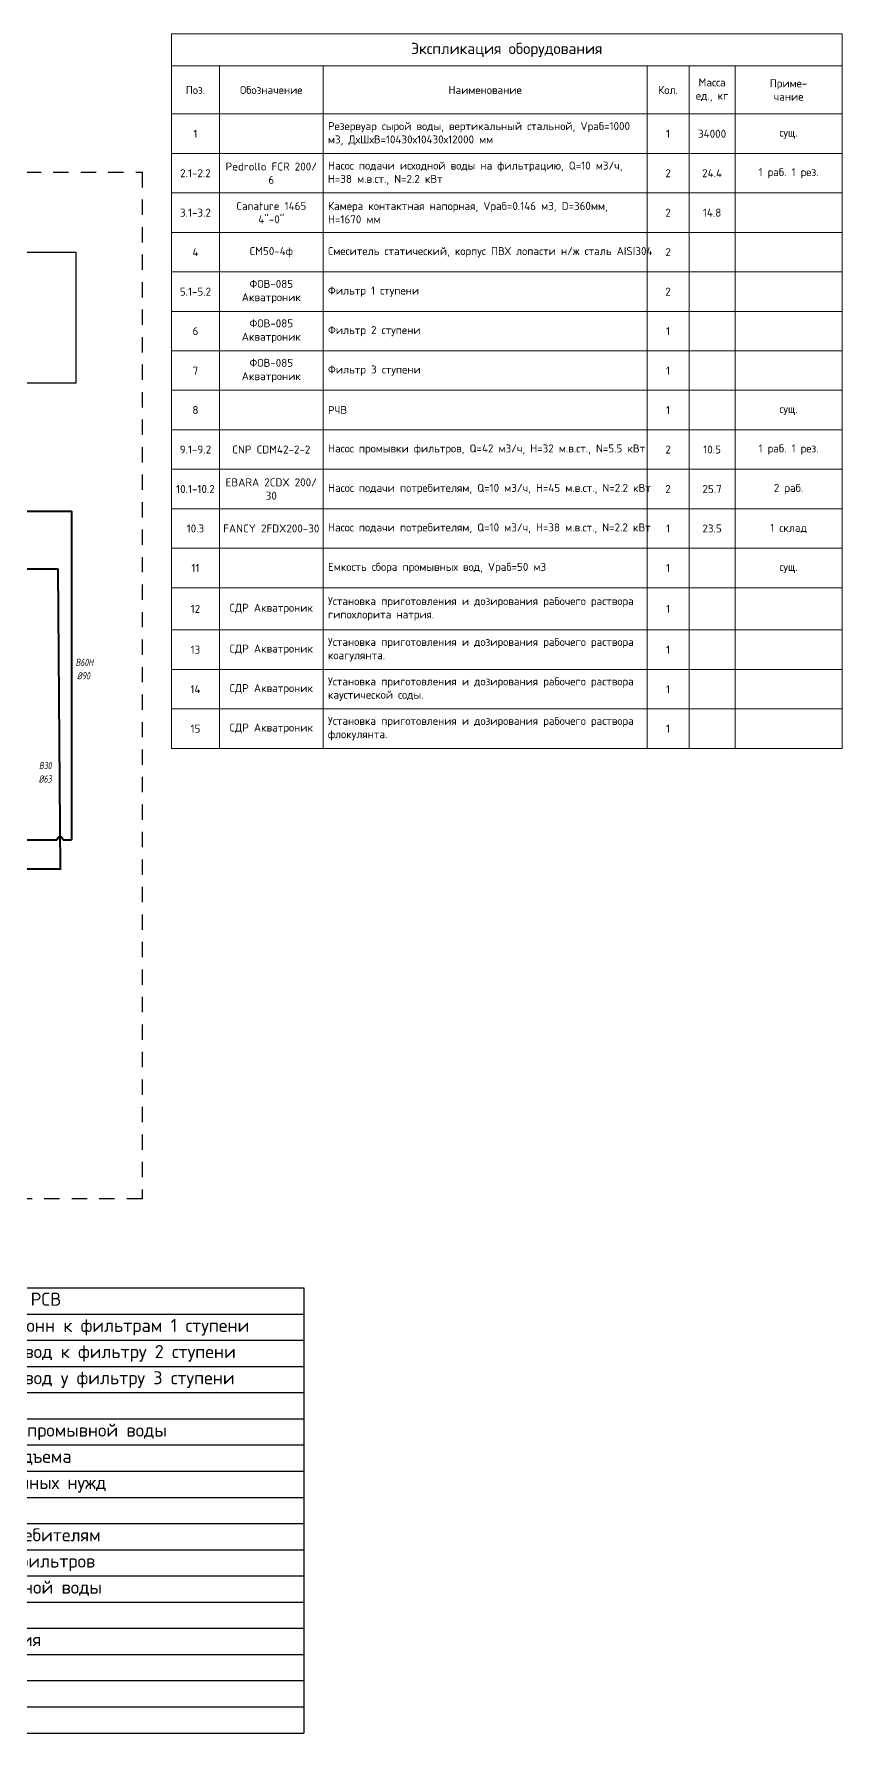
# Model space of a CAD drawing. Header units: millimetres. Extents: x 302652 to 383268, y -10429 to 47971.
# Drawn here: x 355499 to 383268, y -10429 to 47971 of the extents above; entities that cross this region are included whole.
import ezdxf

# ---------------------------------------------------------------- set-up
doc = ezdxf.new("R2010")
doc.units = ezdxf.units.MM
doc.linetypes.add('JIS_02_0.7', pattern=[1.35, 0.75, -0.6])
doc.layers.get('Defpoints').update_dxf_attribs({"color": 1, "lineweight": 50})
doc.layers.add('z.Таблицы', color=7, linetype='Continuous', lineweight=15)
doc.layers.add('В30', color=7, linetype='Continuous', lineweight=40, true_color=0x005050)
doc.layers.add('В60Н', color=7, linetype='Continuous', lineweight=40, true_color=0x00befa)
doc.layers.add('Надписи', color=200, linetype='Continuous')
doc.styles.add('Eskd знаки', font='eskd.shx', dxfattribs={"width": 0.8, "oblique": 10})
doc.styles.add('ISOCPEUR 2.5', font='isocpeur.ttf', dxfattribs={"height": 250})
doc.styles.add('ISOCPEUR 3.5', font='isocpeur.ttf', dxfattribs={"height": 350})

# ---------------------------------------------------------------- blocks, each defined once
blk = doc.blocks.new('*T36')
at = {"layer": 'Defpoints', "color": 8, "linetype": 'ByBlock', "lineweight": 0, "ltscale": 100, "transparency": 16777216}
for p, q in [((0, 0), (23045, 0)), ((0, 0), (0, -1100)), ((23045, 0), (23045, -1100))]:
    blk.add_line(p, q, dxfattribs=at)
at = {"layer": 'z.Таблицы', "color": 0, "ltscale": 100, "transparency": 16777216}
for p, q in [((0, -1100), (1650, -1100)), ((0, -1100), (0, -24556)), ((1650, -1100), (1650, -24556)), ((5213, -1100), (5213, -24556)), ((16347, -1100), (16347, -2750)), ((17789, -1100), (17789, -24556)), ((19371, -1100), (19371, -2750)), ((23045, -1100), (23045, -24556)), ((0, -2750), (23045, -2750)), ((0, -4107), (5213, -4107)), ((16347, -4107), (23045, -4107)), ((0, -5464), (5213, -5464)), ((16347, -5464), (23045, -5464)), ((0, -6821), (5213, -6821)), ((16347, -6821), (23045, -6821)), ((0, -8178), (5213, -8178)), ((16347, -8178), (23045, -8178)), ((0, -9534), (5213, -9534)), ((16347, -9534), (23045, -9534)), ((0, -10891), (5213, -10891)), ((16347, -10891), (23045, -10891)), ((0, -12248), (5213, -12248)), ((16347, -12248), (23045, -12248)), ((0, -13605), (5213, -13605)), ((16347, -13605), (23045, -13605)), ((0, -14962), (5213, -14962)), ((16347, -14962), (23045, -14962)), ((0, -16319), (5213, -16319)), ((16347, -16319), (23045, -16319)), ((0, -17676), (5213, -17676)), ((16347, -17676), (23045, -17676)), ((0, -19032), (5213, -19032)), ((16347, -19032), (23045, -19032)), ((0, -20486), (5213, -20486)), ((16347, -20486), (23045, -20486)), ((0, -21842), (5213, -21842)), ((16347, -21842), (23045, -21842)), ((0, -23199), (5213, -23199)), ((16347, -23199), (23045, -23199)), ((0, -24556), (5213, -24556)), ((16347, -24556), (23045, -24556))]:
    blk.add_line(p, q, dxfattribs=at)
at = {"layer": 'z.Таблицы', "ltscale": 100, "transparency": 16777216}
for p, q in [((1650, -1100), (23045, -1100)), ((16347, -2750), (16347, -24556)), ((19371, -2750), (19371, -24556)), ((5213, -4107), (16347, -4107)), ((5213, -5464), (16347, -5464)), ((5213, -6821), (16347, -6821)), ((5213, -8178), (16347, -8178)), ((5213, -9534), (16347, -9534)), ((5213, -10891), (16347, -10891)), ((5213, -12248), (16347, -12248)), ((5213, -13605), (16347, -13605)), ((5213, -14962), (16347, -14962)), ((5213, -16319), (16347, -16319)), ((5213, -17676), (16347, -17676)), ((5213, -19032), (16347, -19032)), ((5213, -20486), (16347, -20486)), ((5213, -21842), (16347, -21842)), ((5213, -23199), (16347, -23199)), ((5213, -24556), (16347, -24556))]:
    blk.add_line(p, q, dxfattribs=at)
for s, insert, char_height, width, attachment_point, style in [('Экспликация оборудования', (11523, -550), 385, 22715.44, 5, 'ISOCPEUR 3.5'), ('Масса\\Pед., кг', (18580, -1925), 275, 1251.53, 5, 'ISOCPEUR 2.5'), ('Приме-\\Pчание', (21208, -1925), 275, 3344.73, 5, 'ISOCPEUR 2.5'), ('Поз.', (825, -1925), 275, 1320, 5, 'ISOCPEUR 2.5'), ('Обозначение', (3431, -1925), 275, 3232.95, 5, 'ISOCPEUR 2.5'), ('Наименование', (10780, -1925), 275, 10804.25, 5, 'ISOCPEUR 2.5'), ('Кол.', (17068, -1925), 275, 1111.98, 5, 'ISOCPEUR 2.5'), ('1', (825, -3428), 275, 1320, 5, 'ISOCPEUR 2.5'), ('\\A1;Резервуар сырой воды, вертикальный стальной, Vраб=1000 м3, ДхШхВ=10430х10430х12000 мм', (5378, -3428), 275, 10804.25, 4, 'ISOCPEUR 2.5'), ('1', (17068, -3428), 275, 1111.98, 5, 'ISOCPEUR 2.5'), ('34000', (18580, -3428), 275, 1251.53, 5, 'ISOCPEUR 2.5'), ('сущ.', (21208, -3428), 275, 3344.73, 5, 'ISOCPEUR 2.5'), ('2.1-2.2', (825, -4785), 275, 1320, 5, 'ISOCPEUR 2.5'), ('\\A1;Pedrollo FCR 200/ 6', (3431, -4785), 275, 3232.95, 5, 'ISOCPEUR 2.5'), ('Насос подачи исходной воды на фильтрацию, Q=10 м3/ч, H=38 м.в.ст., N=2.2 кВт', (5378, -4785), 275, 10804.25, 4, 'ISOCPEUR 2.5'), ('2', (17068, -4785), 275, 1111.98, 5, 'ISOCPEUR 2.5'), ('24.4', (18580, -4785), 275, 1251.53, 5, 'ISOCPEUR 2.5'), ('1 раб. 1 рез.', (21208, -4785), 275, 3344.73, 5, 'ISOCPEUR 2.5'), ('Canature 1465 4"-0"', (3431, -6142), 275, 3232.95, 5, 'ISOCPEUR 2.5'), ('Камера контактная напорная, Vраб=0.146 м3, D=360мм, Н=1670 мм', (5378, -6142), 275, 10804.25, 4, 'ISOCPEUR 2.5'), ('3.1-3.2', (825, -6142), 275, 1320, 5, 'ISOCPEUR 2.5'), ('2', (17068, -6142), 275, 1111.98, 5, 'ISOCPEUR 2.5'), ('14.8', (18580, -6142), 275, 1251.53, 5, 'ISOCPEUR 2.5'), ('4', (825, -7499), 275, 1320, 5, 'ISOCPEUR 2.5'), ('\\A1;{\\C0;СМ50-4ф}', (3431, -7499), 275, 3232.95, 5, 'ISOCPEUR 2.5'), ('\\A1;{\\C0;Смеситель статический, корпус ПВХ лопасти н/ж сталь AISI304}', (5378, -7499), 275, 10804.25, 4, 'ISOCPEUR 2.5'), ('2', (17068, -7499), 275, 1111.98, 5, 'ISOCPEUR 2.5'), ('5.1-5.2', (825, -8856), 275, 1320, 5, 'ISOCPEUR 2.5'), ('ФОВ-085 Акватроник', (3431, -8856), 275, 3232.95, 5, 'ISOCPEUR 2.5'), ('Фильтр 1 ступени', (5378, -8856), 275, 10804.25, 4, 'ISOCPEUR 2.5'), ('2', (17068, -8856), 275, 1111.98, 5, 'ISOCPEUR 2.5'), ('ФОВ-085 Акватроник', (3431, -10213), 275, 3232.95, 5, 'ISOCPEUR 2.5'), ('6', (825, -10213), 275, 1320, 5, 'ISOCPEUR 2.5'), ('Фильтр 2 ступени', (5378, -10213), 275, 10804.25, 4, 'ISOCPEUR 2.5'), ('1', (17068, -10213), 275, 1111.98, 5, 'ISOCPEUR 2.5'), ('7', (825, -11570), 275, 1320, 5, 'ISOCPEUR 2.5'), ('ФОВ-085 Акватроник', (3431, -11570), 275, 3232.95, 5, 'ISOCPEUR 2.5'), ('Фильтр 3 ступени', (5378, -11570), 275, 10804.25, 4, 'ISOCPEUR 2.5'), ('1', (17068, -11570), 275, 1111.98, 5, 'ISOCPEUR 2.5'), ('8', (825, -12927), 275, 1320, 5, 'ISOCPEUR 2.5'), ('РЧВ', (5378, -12927), 275, 10804.25, 4, 'ISOCPEUR 2.5'), ('1', (17068, -12927), 275, 1111.98, 5, 'ISOCPEUR 2.5'), ('сущ.', (21208, -12927), 275, 3344.73, 5, 'ISOCPEUR 2.5'), ('9.1-9.2', (825, -14283), 275, 1320, 5, 'ISOCPEUR 2.5'), ('CNP CDM42-2-2', (3431, -14283), 275, 3232.95, 5, 'ISOCPEUR 2.5'), ('Насос промывки фильтров, Q=42 м3/ч, H=32 м.в.ст., N=5.5 кВт', (5378, -14283), 275, 10804.25, 4, 'ISOCPEUR 2.5'), ('2', (17068, -14283), 275, 1111.98, 5, 'ISOCPEUR 2.5'), ('10.5', (18580, -14283), 275, 1251.53, 5, 'ISOCPEUR 2.5'), ('1 раб. 1 рез.', (21208, -14283), 275, 3344.73, 5, 'ISOCPEUR 2.5'), ('10.1-10.2', (825, -15640), 275, 1320, 5, 'ISOCPEUR 2.5'), ('\\A1;EBARA 2CDX 200/ 30', (3431, -15640), 275, 3232.95, 5, 'ISOCPEUR 2.5'), ('Насос подачи потребителям, Q=10 м3/ч, H=45 м.в.ст., N=2.2 кВт', (5378, -15640), 275, 10804.25, 4, 'ISOCPEUR 2.5'), ('2', (17068, -15640), 275, 1111.98, 5, 'ISOCPEUR 2.5'), ('25.7', (18580, -15640), 275, 1251.53, 5, 'ISOCPEUR 2.5'), ('2 раб.', (21208, -15640), 275, 3344.73, 5, 'ISOCPEUR 2.5'), ('10.3', (825, -16997), 275, 1320, 5, 'ISOCPEUR 2.5'), ('FANCY 2FDX200-30', (3431, -16997), 275, 3232.95, 5, 'ISOCPEUR 2.5'), ('Насос подачи потребителям, Q=10 м3/ч, H=38 м.в.ст., N=2.2 кВт', (5378, -16997), 275, 10804.25, 4, 'ISOCPEUR 2.5'), ('1', (17068, -16997), 275, 1111.98, 5, 'ISOCPEUR 2.5'), ('23.5', (18580, -16997), 275, 1251.53, 5, 'ISOCPEUR 2.5'), ('1 склад', (21208, -16997), 275, 3344.73, 5, 'ISOCPEUR 2.5'), ('11', (825, -18354), 275, 1320, 5, 'ISOCPEUR 2.5'), ('Емкость сбора промывных вод, Vраб=50 м3', (5378, -18354), 275, 10804.25, 4, 'ISOCPEUR 2.5'), ('1', (17068, -18354), 275, 1111.98, 5, 'ISOCPEUR 2.5'), ('сущ.', (21208, -18354), 275, 3344.73, 5, 'ISOCPEUR 2.5'), ('12', (825, -19759), 275, 1320, 5, 'ISOCPEUR 2.5'), ('СДР Акватроник', (3431, -19759), 275, 3232.95, 5, 'ISOCPEUR 2.5'), ('Установка приготовления и дозирования рабочего раствора гипохлорита натрия.', (5378, -19759), 275, 10804.25, 4, 'ISOCPEUR 2.5'), ('1', (17068, -19759), 275, 1111.98, 5, 'ISOCPEUR 2.5'), ('СДР Акватроник', (3431, -21164), 275, 3232.95, 5, 'ISOCPEUR 2.5'), ('Установка приготовления и дозирования рабочего раствора коагулянта.', (5378, -21164), 275, 10804.25, 4, 'ISOCPEUR 2.5'), ('13', (825, -21164), 275, 1320, 5, 'ISOCPEUR 2.5'), ('1', (17068, -21164), 275, 1111.98, 5, 'ISOCPEUR 2.5'), ('Установка приготовления и дозирования рабочего раствора каустической соды.', (5378, -22521), 275, 10804.25, 4, 'ISOCPEUR 2.5'), ('14', (825, -22521), 275, 1320, 5, 'ISOCPEUR 2.5'), ('СДР Акватроник', (3431, -22521), 275, 3232.95, 5, 'ISOCPEUR 2.5'), ('1', (17068, -22521), 275, 1111.98, 5, 'ISOCPEUR 2.5'), ('15', (825, -23878), 275, 1320, 5, 'ISOCPEUR 2.5'), ('СДР Акватроник', (3431, -23878), 275, 3232.95, 5, 'ISOCPEUR 2.5'), ('Установка приготовления и дозирования рабочего раствора флокулянта.', (5378, -23878), 275, 10804.25, 4, 'ISOCPEUR 2.5'), ('1', (17068, -23878), 275, 1111.98, 5, 'ISOCPEUR 2.5')]:
    blk.add_mtext(s, dxfattribs=dict(at, insert=insert, char_height=char_height, width=width, attachment_point=attachment_point, style=style))
blk = doc.blocks.new('*T38')
at = {"layer": 'Надписи', "color": 0, "linetype": 'ByBlock', "lineweight": -2, "ltscale": 100, "transparency": 16777216}
for p, q in [((0, 0), (23239, 0)), ((0, 0), (0, -15300)), ((2240, 0), (2240, -15300)), ((4552, 0), (4552, -15300)), ((23239, 0), (23239, -15300)), ((0, -900), (23239, -900)), ((0, -1800), (23239, -1800)), ((0, -2700), (23239, -2700)), ((0, -3600), (23239, -3600)), ((0, -4500), (23239, -4500)), ((0, -5400), (23239, -5400)), ((0, -6300), (23239, -6300)), ((0, -7200), (23239, -7200)), ((0, -8100), (23239, -8100)), ((0, -9000), (23239, -9000)), ((0, -9900), (23239, -9900)), ((0, -10800), (23239, -10800)), ((0, -11700), (23239, -11700)), ((0, -12600), (23239, -12600)), ((0, -13500), (23239, -13500)), ((0, -14400), (23239, -14400)), ((0, -15300), (23239, -15300))]:
    blk.add_line(p, q, dxfattribs=at)
at = {"layer": 'Надписи', "color": 0, "ltscale": 100, "transparency": 16777216, "char_height": 450, "style": 'ISOCPEUR 2.5'}
for s, insert, width, attachment_point in [('В10', (3396, -450), 2012.03, 5), ('Трубопровод исходной воды из РСВ', (4702, -450), 18387.25, 4), ('В20', (3396, -1050), 2012.03, 2), ('Трубопровод от контактных колонн к фильтрам 1 ступени', (4702, -1350), 18387.25, 4), ('В30', (3396, -1950), 2012.03, 2), ('Трубопровод отфильтрованных вод к фильтру 2 ступени', (4702, -2250), 18387.25, 4), ('В40', (3396, -2850), 2012.03, 2), ('Трубопровод отфильтрованных вод у фильтру 3 ступени', (4702, -3150), 18387.25, 4), ('В50', (3396, -3750), 2012.03, 2), ('Трубопровод подачи в РЧВ', (4702, -4050), 18387.25, 4), ('В60Н', (3396, -4650), 2012.03, 2), ('Напорный трубопровод чистой промывной воды', (4702, -4950), 18387.25, 4), ('В70', (3396, -5550), 2012.03, 2), ('Трубопровод всаса насосов 2 подъема', (4702, -5850), 18387.25, 4), ('В70Н', (3396, -6450), 2012.03, 2), ('Напорный трубопровод собственных нужд', (4702, -6750), 18387.25, 4), ('В80', (3396, -7350), 2012.03, 2), ('Трубопровод отбора проб', (4702, -7650), 18387.25, 4), ('В90Н', (3396, -8250), 2012.03, 2), ('Трубопровод подачи воды потребителям', (4702, -8550), 18387.25, 4), ('К10', (3396, -9150), 2012.03, 2), ('Трубопровод дренажной воды фильтров', (4702, -9450), 18387.25, 4), ('К20Н', (3396, -10050), 2012.03, 2), ('Напорный трубопровод промывной воды', (4702, -10350), 18387.25, 4), ('К30', (3396, -10950), 2012.03, 2), ('Канализация собственных нужд', (4702, -11250), 18387.25, 4), ('Р1', (3396, -11850), 2012.03, 2), ('Трубопровод гипохлорита натрия', (4702, -12150), 18387.25, 4), ('Р2', (3396, -12750), 2012.03, 2), ('Трубопровод коагулянта', (4702, -13050), 18387.25, 4), ('Р3', (3396, -13650), 2012.03, 2), ('Трубопровод щелочи', (4702, -13950), 18387.25, 4), ('Р4', (3396, -14550), 2012.03, 2), ('Трубопровод флокулянта', (4702, -14850), 18387.25, 4)]:
    blk.add_mtext(s, dxfattribs=dict(at, insert=insert, width=width, attachment_point=attachment_point))

msp = doc.modelspace()

# ---------------------------------------------------------------- linework, layer by layer
at = {"color": 3, "linetype": 'JIS_02_0.7', "ltscale": 700}
msp.add_lwpolyline([(307024, 43222), (359214, 43222), (359214, 7934), (307024, 7934)], close=True, dxfattribs=at)
msp.add_lwpolyline([(349935, 40474), (356935, 40474), (356935, 35974), (349935, 35974)], close=True)
at = {"layer": 'В30'}
for points in [[(356329, 29574), (353429, 29574)], [(356405, 19274), (356329, 29574), (356329, 29574)], [(353579, 19274), (356429, 19274)]]:
    msp.add_lwpolyline(points, dxfattribs=at)
at = {"layer": 'В60Н'}
for p, q in [((353096, 31574), (356788, 31574)), ((356788, 31574), (356788, 20274)), ((328554, 20274), (356298, 20274)), ((356498, 20274), (356788, 20274))]:
    msp.add_line(p, q, dxfattribs=at)
msp.add_arc((356398, 20274), 100, 359.7459, 180.2541, dxfattribs=at)

# ---------------------------------------------------------------- block references
for name, p in [('*T36', (360223, 47971)), ('*T38', (341529, 4871))]:
    msp.add_blockref(name, p)

# ---------------------------------------------------------------- texts
at = {"layer": 'Надписи', "ltscale": 15, "char_height": 250, "width": 850, "attachment_point": 1, "style": 'Eskd знаки'}
for s, insert in [('В60Н', (356931, 26496)), ('%%C90', (356984, 26036)), ('В30', (355672, 22952)), ('%%C63', (355661, 22488))]:
    msp.add_mtext(s, dxfattribs=dict(at, insert=insert))

doc.saveas('drawing.dxf')
